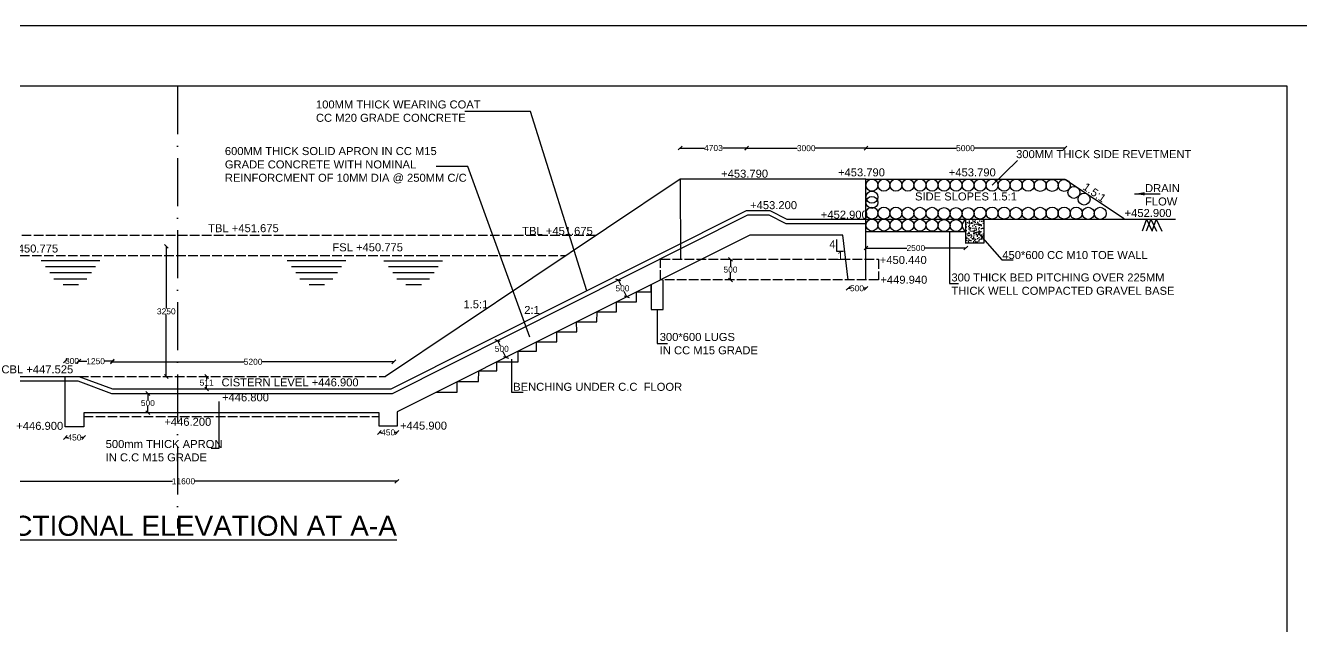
# Model space of a CAD drawing. Header units: millimetres. Extents: x 5124 to 3346086, y 2311 to 45968935.
# Drawn here: x 3281306 to 3313183, y 45953924 to 45968935 of the extents above; entities that cross this region are included whole.
import ezdxf

# ---------------------------------------------------------------- set-up
doc = ezdxf.new("R2010")
doc.units = ezdxf.units.MM
doc.header["$MEASUREMENT"] = 0
doc.linetypes.add('ACAD_ISO02W100', pattern=[15, 12, -3])
doc.linetypes.add('ACAD_ISO10W100', pattern=[18, 12, -3, 0, -3])
for name, color, linetype in [('DIMENSION', 7, 'Continuous'), ('DRAWING', 7, 'Continuous'), ('TEXT', 7, 'Continuous')]:
    doc.layers.add(name, color=color, linetype=linetype)
doc.styles.get("Standard").update_dxf_attribs({"font": 'arial.ttf', "height": 150})
doc.dimstyles.get("Standard").update_dxf_attribs({"dimtxt": 200, "dimasz": 110, "dimexe": 0.18, "dimexo": 0.0625, "dimgap": 0.09, "dimtad": 0, "dimtih": 1, "dimtoh": 1, "dimdec": 0, "dimzin": 0, "dimdsep": 46, "dimtxsty": 'Standard', "dimblk": 'OBLIQUE', "dimcen": 0.09, "dimse1": 1, "dimse2": 1, "dimadec": 0, "dimazin": 0, "dimtfac": 1, "dimtdec": 0, "dimtofl": 0, "dimtmove": 0, "dimatfit": 3, "dimfxl": 1, "dimtolj": 1, "dimtzin": 0, "dimarcsym": 0})

# ---------------------------------------------------------------- blocks, each defined once
blk = doc.blocks.new('_Oblique')
at = {"color": 0, "linetype": 'ByBlock', "lineweight": -2}
blk.add_line((-0.5, -0.5), (0.5, 0.5), dxfattribs=at)
blk = doc.blocks.new('*D35')
at = {"layer": 'Defpoints', "color": 0, "transparency": 16777216}
for p in [(3282298, 45960554), (3282298, 45960170), (3282637, 45960170)]:
    blk.add_point(p, dxfattribs=at)
at = {"layer": 'DIMENSION', "color": 0, "lineweight": -2, "transparency": 16777216}
for p, q in [((3282298, 45960554), (3282302, 45960554)), ((3282637, 45960554), (3282633, 45960554))]:
    blk.add_line(p, q, dxfattribs=at)
at = {"layer": 'DIMENSION', "color": 0, "lineweight": -2, "transparency": 16777216, "xscale": 95, "yscale": 95, "zscale": 95, "rotation": 180}
blk.add_blockref('_Oblique', (3282298, 45960554), dxfattribs=at)
at = {"layer": 'DIMENSION', "color": 0, "lineweight": -2, "transparency": 16777216, "xscale": 95, "yscale": 95, "zscale": 95}
blk.add_blockref('_Oblique', (3282637, 45960554), dxfattribs=at)
at = {"layer": 'DIMENSION', "color": 0, "transparency": 16777216, "insert": (3282468, 45960554), "char_height": 150, "attachment_point": 5}
blk.add_mtext('\\A1;300', dxfattribs=at)
blk = doc.blocks.new('*D36')
at = {"layer": 'Defpoints', "color": 0, "transparency": 16777216}
for p in [(3284362, 45959745), (3284362, 45959745), (3284362, 45959265)]:
    blk.add_point(p, dxfattribs=at)
at = {"layer": 'DIMENSION', "color": 0, "lineweight": -2, "transparency": 16777216}
for p, q in [((3284362, 45959745), (3284362, 45959582)), ((3284362, 45959265), (3284362, 45959428))]:
    blk.add_line(p, q, dxfattribs=at)
at = {"layer": 'DIMENSION', "color": 0, "lineweight": -2, "transparency": 16777216, "xscale": 95, "yscale": 95, "zscale": 95}
for p, rotation in [((3284362, 45959745), 90), ((3284362, 45959265), 270)]:
    blk.add_blockref('_Oblique', p, dxfattribs=dict(at, rotation=rotation))
at = {"layer": 'DIMENSION', "color": 0, "transparency": 16777216, "insert": (3284362, 45959505), "char_height": 150, "attachment_point": 5}
blk.add_mtext('\\A1;500', dxfattribs=at)
blk = doc.blocks.new('*D37')
at = {"layer": 'Defpoints', "color": 0, "transparency": 16777216}
for p in [(3285830, 45960170), (3285830, 45960170), (3285830, 45959858)]:
    blk.add_point(p, dxfattribs=at)
at = {"layer": 'DIMENSION', "color": 0, "lineweight": -2, "transparency": 16777216}
for p, q in [((3285830, 45960170), (3285830, 45960091)), ((3285830, 45959858), (3285830, 45959937))]:
    blk.add_line(p, q, dxfattribs=at)
at = {"layer": 'DIMENSION', "color": 0, "lineweight": -2, "transparency": 16777216, "xscale": 95, "yscale": 95, "zscale": 95}
for p, rotation in [((3285830, 45960170), 90), ((3285830, 45959858), 270)]:
    blk.add_blockref('_Oblique', p, dxfattribs=dict(at, rotation=rotation))
at = {"layer": 'DIMENSION', "color": 0, "transparency": 16777216, "insert": (3285830, 45960014), "char_height": 150, "attachment_point": 5}
blk.add_mtext('\\A1;511', dxfattribs=at)
blk = doc.blocks.new('*D38')
at = {"layer": 'Defpoints', "color": 0, "transparency": 16777216}
for p in [(3282298, 45958910), (3282759, 45958910), (3282759, 45958644)]:
    blk.add_point(p, dxfattribs=at)
at = {"layer": 'DIMENSION', "color": 0, "lineweight": -2, "transparency": 16777216}
for p, q in [((3282298, 45958644), (3282360, 45958644)), ((3282759, 45958644), (3282697, 45958644))]:
    blk.add_line(p, q, dxfattribs=at)
at = {"layer": 'DIMENSION', "color": 0, "lineweight": -2, "transparency": 16777216, "xscale": 95, "yscale": 95, "zscale": 95, "rotation": 180}
blk.add_blockref('_Oblique', (3282298, 45958644), dxfattribs=at)
at = {"layer": 'DIMENSION', "color": 0, "lineweight": -2, "transparency": 16777216, "xscale": 95, "yscale": 95, "zscale": 95}
blk.add_blockref('_Oblique', (3282759, 45958644), dxfattribs=at)
at = {"layer": 'DIMENSION', "color": 0, "transparency": 16777216, "insert": (3282528, 45958644), "char_height": 150, "attachment_point": 5}
blk.add_mtext('\\A1;450', dxfattribs=at)
blk = doc.blocks.new('*D39')
at = {"layer": 'Defpoints', "color": 0, "transparency": 16777216}
for p in [(3290144, 45958931), (3290587, 45958931), (3290587, 45958771)]:
    blk.add_point(p, dxfattribs=at)
at = {"layer": 'DIMENSION', "color": 0, "lineweight": -2, "transparency": 16777216}
for p, q in [((3290144, 45958771), (3290197, 45958771)), ((3290587, 45958771), (3290534, 45958771))]:
    blk.add_line(p, q, dxfattribs=at)
at = {"layer": 'DIMENSION', "color": 0, "lineweight": -2, "transparency": 16777216, "xscale": 95, "yscale": 95, "zscale": 95, "rotation": 180}
blk.add_blockref('_Oblique', (3290144, 45958771), dxfattribs=at)
at = {"layer": 'DIMENSION', "color": 0, "lineweight": -2, "transparency": 16777216, "xscale": 95, "yscale": 95, "zscale": 95}
blk.add_blockref('_Oblique', (3290587, 45958771), dxfattribs=at)
at = {"layer": 'DIMENSION', "color": 0, "transparency": 16777216, "insert": (3290366, 45958771), "char_height": 150, "attachment_point": 5}
blk.add_mtext('\\A1;450', dxfattribs=at)
blk = doc.blocks.new('*D40')
at = {"layer": 'Defpoints', "color": 0, "transparency": 16777216}
for p in [(3284598, 45963418), (3284823, 45963418), (3284597, 45960169)]:
    blk.add_point(p, dxfattribs=at)
at = {"layer": 'DIMENSION', "color": 0, "lineweight": -2, "transparency": 16777216}
for p, q in [((3284823, 45963418), (3284823, 45961870)), ((3284823, 45960169), (3284823, 45961717))]:
    blk.add_line(p, q, dxfattribs=at)
at = {"layer": 'DIMENSION', "color": 0, "lineweight": -2, "transparency": 16777216, "xscale": 95, "yscale": 95, "zscale": 95}
for p, rotation in [((3284823, 45963418), 90), ((3284823, 45960169), 270)]:
    blk.add_blockref('_Oblique', p, dxfattribs=dict(at, rotation=rotation))
at = {"layer": 'DIMENSION', "color": 0, "transparency": 16777216, "insert": (3284823, 45961794), "char_height": 150, "attachment_point": 5}
blk.add_mtext('\\A1;3250', dxfattribs=at)
blk = doc.blocks.new('*D41')
at = {"layer": 'Defpoints', "color": 0, "transparency": 16777216}
for p in [(3293100, 45961066), (3293141, 45961087), (3293351, 45960670)]:
    blk.add_point(p, dxfattribs=at)
at = {"layer": 'DIMENSION', "color": 0, "lineweight": -2, "transparency": 16777216}
for p, q in [((3293100, 45961066), (3293166, 45960935)), ((3293309, 45960649), (3293243, 45960781))]:
    blk.add_line(p, q, dxfattribs=at)
at = {"layer": 'DIMENSION', "color": 0, "lineweight": -2, "transparency": 16777216, "xscale": 95, "yscale": 95, "zscale": 95}
for p, rotation in [((3293100, 45961066), 116.6797155859303), ((3293309, 45960649), 296.6797155859302)]:
    blk.add_blockref('_Oblique', p, dxfattribs=dict(at, rotation=rotation))
at = {"layer": 'DIMENSION', "color": 0, "transparency": 16777216, "insert": (3293205, 45960858), "char_height": 150, "attachment_point": 5}
blk.add_mtext('\\A1;500', dxfattribs=at)
blk = doc.blocks.new('*D42')
at = {"layer": 'Defpoints', "color": 0, "transparency": 16777216}
for p in [(3296114, 45962581), (3296114, 45962581), (3296326, 45962159)]:
    blk.add_point(p, dxfattribs=at)
at = {"layer": 'DIMENSION', "color": 0, "lineweight": -2, "transparency": 16777216}
for p, q in [((3296114, 45962581), (3296182, 45962447)), ((3296326, 45962159), (3296259, 45962293))]:
    blk.add_line(p, q, dxfattribs=at)
at = {"layer": 'DIMENSION', "color": 0, "lineweight": -2, "transparency": 16777216, "xscale": 95, "yscale": 95, "zscale": 95}
for p, rotation in [((3296114, 45962581), 116.6797155860226), ((3296326, 45962159), 296.6797155860227)]:
    blk.add_blockref('_Oblique', p, dxfattribs=dict(at, rotation=rotation))
at = {"layer": 'DIMENSION', "color": 0, "transparency": 16777216, "insert": (3296220, 45962370), "char_height": 150, "attachment_point": 5}
blk.add_mtext('\\A1;500', dxfattribs=at)
blk = doc.blocks.new('*D43')
at = {"layer": 'Defpoints', "color": 0, "transparency": 16777216}
for p in [(3298918, 45963095), (3298918, 45963095), (3298918, 45962580)]:
    blk.add_point(p, dxfattribs=at)
at = {"layer": 'DIMENSION', "color": 0, "lineweight": -2, "transparency": 16777216}
for p, q in [((3298918, 45963095), (3298918, 45962914)), ((3298918, 45962580), (3298918, 45962761))]:
    blk.add_line(p, q, dxfattribs=at)
at = {"layer": 'DIMENSION', "color": 0, "lineweight": -2, "transparency": 16777216, "xscale": 95, "yscale": 95, "zscale": 95}
for p, rotation in [((3298918, 45963095), 90), ((3298918, 45962580), 270)]:
    blk.add_blockref('_Oblique', p, dxfattribs=dict(at, rotation=rotation))
at = {"layer": 'DIMENSION', "color": 0, "transparency": 16777216, "insert": (3298918, 45962838), "char_height": 150, "attachment_point": 5}
blk.add_mtext('\\A1;500', dxfattribs=at)
blk = doc.blocks.new('*D44')
at = {"layer": 'Defpoints', "color": 0, "transparency": 16777216}
for p in [(3301857, 45962580), (3302302, 45962580), (3302302, 45962372)]:
    blk.add_point(p, dxfattribs=at)
at = {"layer": 'DIMENSION', "color": 0, "lineweight": -2, "transparency": 16777216}
for p, q in [((3301857, 45962372), (3301914, 45962372)), ((3302302, 45962372), (3302245, 45962372))]:
    blk.add_line(p, q, dxfattribs=at)
at = {"layer": 'DIMENSION', "color": 0, "lineweight": -2, "transparency": 16777216, "xscale": 95, "yscale": 95, "zscale": 95, "rotation": 180}
blk.add_blockref('_Oblique', (3301857, 45962372), dxfattribs=at)
at = {"layer": 'DIMENSION', "color": 0, "lineweight": -2, "transparency": 16777216, "xscale": 95, "yscale": 95, "zscale": 95}
blk.add_blockref('_Oblique', (3302302, 45962372), dxfattribs=at)
at = {"layer": 'DIMENSION', "color": 0, "transparency": 16777216, "insert": (3302079, 45962372), "char_height": 150, "attachment_point": 5}
blk.add_mtext('\\A1;500', dxfattribs=at)
blk = doc.blocks.new('*D45')
at = {"layer": 'Defpoints', "color": 0, "transparency": 16777216}
for p in [(3307275, 45965871), (3302302, 45965097), (3307275, 45965097)]:
    blk.add_point(p, dxfattribs=at)
at = {"layer": 'DIMENSION', "color": 0, "lineweight": -2, "transparency": 16777216}
for p, q in [((3302302, 45965871), (3304565, 45965871)), ((3307275, 45965871), (3305012, 45965871))]:
    blk.add_line(p, q, dxfattribs=at)
at = {"layer": 'DIMENSION', "color": 0, "lineweight": -2, "transparency": 16777216, "xscale": 95, "yscale": 95, "zscale": 95, "rotation": 180}
blk.add_blockref('_Oblique', (3302302, 45965871), dxfattribs=at)
at = {"layer": 'DIMENSION', "color": 0, "lineweight": -2, "transparency": 16777216, "xscale": 95, "yscale": 95, "zscale": 95}
blk.add_blockref('_Oblique', (3307275, 45965871), dxfattribs=at)
at = {"layer": 'DIMENSION', "color": 0, "transparency": 16777216, "insert": (3304788, 45965871), "char_height": 150, "attachment_point": 5}
blk.add_mtext('\\A1;5000', dxfattribs=at)
blk = doc.blocks.new('*D46')
at = {"layer": 'Defpoints', "color": 0, "transparency": 16777216}
for p in [(3302302, 45963501), (3302302, 45963377), (3304797, 45963501)]:
    blk.add_point(p, dxfattribs=at)
at = {"layer": 'DIMENSION', "color": 0, "lineweight": -2, "transparency": 16777216}
for p, q in [((3302302, 45963377), (3303324, 45963377)), ((3304797, 45963377), (3303774, 45963377))]:
    blk.add_line(p, q, dxfattribs=at)
at = {"layer": 'DIMENSION', "color": 0, "lineweight": -2, "transparency": 16777216, "xscale": 95, "yscale": 95, "zscale": 95, "rotation": 180}
blk.add_blockref('_Oblique', (3302302, 45963377), dxfattribs=at)
at = {"layer": 'DIMENSION', "color": 0, "lineweight": -2, "transparency": 16777216, "xscale": 95, "yscale": 95, "zscale": 95}
blk.add_blockref('_Oblique', (3304797, 45963377), dxfattribs=at)
at = {"layer": 'DIMENSION', "color": 0, "transparency": 16777216, "insert": (3303549, 45963377), "char_height": 150, "attachment_point": 5}
blk.add_mtext('\\A1;2500', dxfattribs=at)
blk = doc.blocks.new('*D110')
at = {"layer": 'Defpoints', "color": 0, "transparency": 16777216}
for p in [(3302302, 45965871), (3302302, 45965097), (3299321, 45964319)]:
    blk.add_point(p, dxfattribs=at)
at = {"layer": 'DIMENSION', "color": 0, "lineweight": -2, "transparency": 16777216}
for p, q in [((3299321, 45965871), (3300588, 45965871)), ((3302302, 45965871), (3301035, 45965871))]:
    blk.add_line(p, q, dxfattribs=at)
at = {"layer": 'DIMENSION', "color": 0, "lineweight": -2, "transparency": 16777216, "xscale": 95, "yscale": 95, "zscale": 95, "rotation": 180}
blk.add_blockref('_Oblique', (3299321, 45965871), dxfattribs=at)
at = {"layer": 'DIMENSION', "color": 0, "lineweight": -2, "transparency": 16777216, "xscale": 95, "yscale": 95, "zscale": 95}
blk.add_blockref('_Oblique', (3302302, 45965871), dxfattribs=at)
at = {"layer": 'DIMENSION', "color": 0, "transparency": 16777216, "insert": (3300811, 45965871), "char_height": 150, "attachment_point": 5}
blk.add_mtext('\\A1;3000', dxfattribs=at)
blk = doc.blocks.new('*D111')
at = {"layer": 'Defpoints', "color": 0, "transparency": 16777216}
for p in [(3297662, 45965875), (3297662, 45965097), (3299321, 45964319)]:
    blk.add_point(p, dxfattribs=at)
at = {"layer": 'DIMENSION', "color": 0, "lineweight": -2, "transparency": 16777216}
for p, q in [((3297662, 45965875), (3298265, 45965875)), ((3299321, 45965875), (3298719, 45965875))]:
    blk.add_line(p, q, dxfattribs=at)
at = {"layer": 'DIMENSION', "color": 0, "lineweight": -2, "transparency": 16777216, "xscale": 95, "yscale": 95, "zscale": 95, "rotation": 180}
blk.add_blockref('_Oblique', (3297662, 45965875), dxfattribs=at)
at = {"layer": 'DIMENSION', "color": 0, "lineweight": -2, "transparency": 16777216, "xscale": 95, "yscale": 95, "zscale": 95}
blk.add_blockref('_Oblique', (3299321, 45965875), dxfattribs=at)
at = {"layer": 'DIMENSION', "color": 0, "transparency": 16777216, "insert": (3298492, 45965875), "char_height": 150, "attachment_point": 5}
blk.add_mtext('\\A1;4703', dxfattribs=at)
blk = doc.blocks.new('*D112')
at = {"layer": 'Defpoints', "color": 0, "transparency": 16777216}
for p in [(3283476, 45960550), (3282637, 45960170), (3283476, 45959858)]:
    blk.add_point(p, dxfattribs=at)
at = {"layer": 'DIMENSION', "color": 0, "lineweight": -2, "transparency": 16777216}
for p, q in [((3282637, 45960550), (3282840, 45960550)), ((3283476, 45960550), (3283273, 45960550))]:
    blk.add_line(p, q, dxfattribs=at)
at = {"layer": 'DIMENSION', "color": 0, "lineweight": -2, "transparency": 16777216, "xscale": 95, "yscale": 95, "zscale": 95, "rotation": 180}
blk.add_blockref('_Oblique', (3282637, 45960550), dxfattribs=at)
at = {"layer": 'DIMENSION', "color": 0, "lineweight": -2, "transparency": 16777216, "xscale": 95, "yscale": 95, "zscale": 95}
blk.add_blockref('_Oblique', (3283476, 45960550), dxfattribs=at)
at = {"layer": 'DIMENSION', "color": 0, "transparency": 16777216, "insert": (3283057, 45960550), "char_height": 150, "attachment_point": 5}
blk.add_mtext('\\A1;1250', dxfattribs=at)
blk = doc.blocks.new('*D113')
at = {"layer": 'Defpoints', "color": 0, "transparency": 16777216}
for p in [(3283476, 45960550), (3290507, 45960535), (3290507, 45959858)]:
    blk.add_point(p, dxfattribs=at)
at = {"layer": 'DIMENSION', "color": 0, "lineweight": -2, "transparency": 16777216}
for p, q in [((3283476, 45960535), (3286768, 45960535)), ((3290507, 45960535), (3287215, 45960535))]:
    blk.add_line(p, q, dxfattribs=at)
at = {"layer": 'DIMENSION', "color": 0, "lineweight": -2, "transparency": 16777216, "xscale": 95, "yscale": 95, "zscale": 95, "rotation": 180}
blk.add_blockref('_Oblique', (3283476, 45960535), dxfattribs=at)
at = {"layer": 'DIMENSION', "color": 0, "lineweight": -2, "transparency": 16777216, "xscale": 95, "yscale": 95, "zscale": 95}
blk.add_blockref('_Oblique', (3290507, 45960535), dxfattribs=at)
at = {"layer": 'DIMENSION', "color": 0, "transparency": 16777216, "insert": (3286992, 45960535), "char_height": 150, "attachment_point": 5}
blk.add_mtext('\\A1;5200', dxfattribs=at)
blk = doc.blocks.new('*D114')
at = {"layer": 'Defpoints', "color": 0, "transparency": 16777216}
for p in [(3279919, 45960058), (3290584, 45958931), (3290584, 45957550)]:
    blk.add_point(p, dxfattribs=at)
at = {"layer": 'DIMENSION', "color": 0, "lineweight": -2, "transparency": 16777216}
for p, q in [((3279919, 45957550), (3284977, 45957550)), ((3290584, 45957550), (3285527, 45957550))]:
    blk.add_line(p, q, dxfattribs=at)
at = {"layer": 'DIMENSION', "color": 0, "lineweight": -2, "transparency": 16777216, "xscale": 95, "yscale": 95, "zscale": 95, "rotation": 180}
blk.add_blockref('_Oblique', (3279919, 45957550), dxfattribs=at)
at = {"layer": 'DIMENSION', "color": 0, "lineweight": -2, "transparency": 16777216, "xscale": 95, "yscale": 95, "zscale": 95}
blk.add_blockref('_Oblique', (3290584, 45957550), dxfattribs=at)
at = {"layer": 'DIMENSION', "color": 0, "transparency": 16777216, "insert": (3285252, 45957550), "char_height": 150, "attachment_point": 5}
blk.add_mtext('\\A1;11600', dxfattribs=at)

msp = doc.modelspace()

# ---------------------------------------------------------------- hatches: boundary and pattern name
at = {"layer": 'TEXT'}
h = msp.add_hatch(dxfattribs=at)
h.set_pattern_fill('AR-CONC', color=256, scale=25, style=0)
h.set_pattern_definition([(50, (0, 0), (179.31504565, -15.68803375), [18.75, -206.25]), (355, (0, 0), (-34.6878334, 188.0480334), [15, -165]), (100.4514, (14.94, -1.3), (144.6273454, 172.3598855), [15.9350475, -175.285528]), (46.1842, (0, 50), (266.8102622, -41.3797536), [28.125, -309.375]), (96.6356, (22.23, 46.55), (233.6656764, 243.5294677), [23.902572, -262.92825]), (351.1842, (0, 50), (233.6654863, 243.5296502), [22.5, -247.5]), (21, (25, 37.5), (149.22676303, -100.65472267), [18.75, -206.25]), (326, (25, 37.5), (60.828833, 181.28751126), [15, -165]), (71.4514, (37.44, 29.11), (210.05565715, 80.6326242), [15.9350475, -175.285528]), (37.5, (0, 0), (3.03996383, 83.22346346), [0, -163, 0, -167.5, 0, -165.625]), (7.5, (0, 0), (65.76738436, 98.60292797), [0, -95.5, 0, -159.25, 0, -63.125]), (327.5, (-55.75, 0), (133.45560904, -5.63871793), [0, -62.5, 0, -195, 0, -258.75]), (317.5, (-80.75, 0), (145.79654234, 25.02624558), [0, -81.25, 0, -129.5, 0, -183.75])])
h.paths.add_polyline_path([(3305245.2, 45964099.4), (3304910.9, 45964099.4, -0.1968985), (3304797.1, 45964099), (3304797.1, 45963501.2), (3305245.2, 45963501.2)])

# ---------------------------------------------------------------- linework, layer by layer
at = {"layer": 'Defpoints'}
msp.add_lwpolyline([(3301567.3, 45963586.5), (3301567.3, 45963302.6), (3301743.3, 45963302.6)], dxfattribs=at)
at = {"layer": 'DIMENSION'}
msp.add_lwpolyline([(3312823.9, 45953181.5), (3312823.9, 45967422.7), (3264670.7, 45967422.7), (3264670.7, 45953189.9)], dxfattribs=at)
at = {"layer": 'DRAWING'}
for points in [[(3264109.7, 45968935), (3345870.9, 45968935), (3345870.9, 45924009.6), (3264109.7, 45924009.6)], [(3304797.1, 45964099.4), (3305245.2, 45964099.4), (3305245.2, 45963501.2), (3304797.1, 45963501.2)]]:
    msp.add_lwpolyline(points, close=True, dxfattribs=at)
at = {"layer": 'DRAWING', "linetype": 'ACAD_ISO10W100', "ltscale": 100}
for points in [[(3285102.6, 45967422.7), (3285102.6, 45957493.1)], [(3285102.6, 45967422.7), (3285102.6, 45956374.5)]]:
    msp.add_lwpolyline(points, dxfattribs=at)
at = {"layer": 'DRAWING'}
for points in [[(3297662.2, 45965096.6), (3290298, 45960170)], [(3302301.6, 45965096.6), (3297662.2, 45965096.6), (3297669.1, 45963095.1)], [(3302301.6, 45962587.5), (3302301.6, 45965096.6), (3307275.2, 45965096.6), (3308755.3, 45964113)], [(3274877.6, 45963587.4), (3279953.5, 45960170), (3282637, 45960170), (3283476.2, 45959857.9), (3290444.1, 45959857.9), (3299321.1, 45964318.6), (3299900.6, 45964318.6), (3300326.6, 45964099.4), (3302300.9, 45964099.4)], [(3274676.2, 45963587.4), (3279919.2, 45960057.6), (3282616.7, 45960057.6), (3283456, 45959745.4), (3290470.8, 45959745.4), (3299347.8, 45964206.1), (3299873.4, 45964206.1), (3300299.4, 45963986.9), (3302300.9, 45963986.9)], [(3302300.9, 45964099.4), (3310037.7, 45964099.4)], [(3302301.6, 45963791.4), (3304797.1, 45963791.4), (3304797.1, 45964099.4)], [(3309314.9, 45964099.4), (3309200, 45963801.2)], [(3309418.5, 45964099.4), (3309303.7, 45963801.2)], [(3309314.9, 45964099.4), (3309455.9, 45963800.9)], [(3309418.5, 45964099.4), (3309559.5, 45963800.9)], [(3309556.8, 45964099.4), (3309442, 45963801.2)], [(3309556.8, 45964099.4), (3309697.8, 45963800.9)], [(3301857.3, 45962580.5), (3301727.6, 45963699.6), (3299404.7, 45963699.6), (3290587.4, 45959287.2), (3290587.4, 45958931.2), (3290144.3, 45958931.2), (3290144.3, 45959264.9), (3282758.9, 45959264.9), (3282758.9, 45958909.9), (3282298.1, 45958909.9), (3282298.1, 45960170)], [(3281694.2, 45963062.6), (3283161.3, 45963062.6)], [(3287840, 45963061.8), (3289307.1, 45963061.8)], [(3290258.9, 45963061.5), (3291726.1, 45963061.5)], [(3281807.4, 45962914.2), (3283053.5, 45962914.2)], [(3281917.2, 45962764.6), (3282951.6, 45962764.6)], [(3287953.2, 45962913.4), (3289199.3, 45962913.4)], [(3288063, 45962763.8), (3289097.4, 45962763.8)], [(3290372.2, 45962913), (3291618.2, 45962913)], [(3290482, 45962763.4), (3291516.4, 45962763.4)], [(3282015.1, 45962611), (3282835.8, 45962611)], [(3282245.9, 45962466.8), (3282632, 45962466.8)], [(3288160.9, 45962610.2), (3288981.6, 45962610.2)], [(3288391.7, 45962466), (3288777.8, 45962466)], [(3290579.8, 45962609.9), (3291400.6, 45962609.9)], [(3290810.7, 45962465.7), (3291196.7, 45962465.7)], [(3293611.5, 45960800.5), (3294074.6, 45960800.5), (3294074.4, 45961032.2), (3294580.6, 45961032.2), (3294578.9, 45961284.6), (3295075.9, 45961284.6), (3295072.3, 45961531.6), (3295578, 45961531.6), (3295584.2, 45961787.7), (3296074.1, 45961787.7), (3296073.5, 45962032.6), (3296573.5, 45962032.6), (3296571.2, 45962281.6), (3296937.2, 45962281.6), (3296937.5, 45962465), (3296937.5, 45961840.4), (3297238.7, 45961840.4), (3297238.7, 45962580.5)], [(3293077.6, 45960533.3), (3293611.3, 45960533.3), (3293611.5, 45960800.5)], [(3292626.9, 45960307.8), (3293079.4, 45960307.8), (3293077.6, 45960533.3)], [(3292093, 45960040.7), (3292626.8, 45960040.7), (3292626.9, 45960307.8)], [(3291559.1, 45959773.5), (3292092.8, 45959773.5), (3292093, 45960040.7)]]:
    msp.add_lwpolyline(points, dxfattribs=at)
at = {"layer": 'DRAWING', "linetype": 'ACAD_ISO02W100', "ltscale": 20}
for points in [[(3273710.9, 45963699.6), (3295570, 45963696.9)], [(3275468.3, 45963189.6), (3294807.7, 45963187)], [(3297168.4, 45963095.1), (3302616.4, 45963095.1), (3302616.4, 45962580.5), (3297168.4, 45962580.5)], [(3297168.4, 45962580.5), (3297168.4, 45963095.1)], [(3282637, 45960170), (3290298, 45960170)], [(3282758.9, 45959165.3), (3290144.3, 45959165.3)]]:
    msp.add_lwpolyline(points, dxfattribs=at)
at = {"layer": 'DRAWING'}
for centre in [(3302451.7, 45964947.4), (3302752, 45964947.4), (3303052.2, 45964947.4), (3303352.5, 45964947.4), (3303652.7, 45964947.4), (3303953, 45964947.4), (3304253.2, 45964947.4), (3304553.5, 45964947.4), (3304853.7, 45964947.4), (3305153.9, 45964947.4), (3305454.2, 45964947.4), (3305754.4, 45964947.4), (3306054.7, 45964947.4), (3306354.9, 45964947.4), (3306655, 45964940.1), (3306955.2, 45964940.1), (3307255.5, 45964940.1), (3307498.5, 45964768.1), (3302451.7, 45964647.2), (3302451.7, 45964517.5), (3307750.5, 45964600.6), (3302451.7, 45964249.5), (3302752, 45964249.5), (3303052.2, 45964249.5), (3303352.4, 45964243.8), (3303652.6, 45964243.8), (3303952.9, 45964243.8), (3304253, 45964238.1), (3304553.2, 45964238.1), (3304853.5, 45964238.1), (3305153.6, 45964249.5), (3305453.9, 45964249.5), (3305754.1, 45964249.5), (3306054.3, 45964243.8), (3306354.5, 45964243.8), (3306654.7, 45964243.8), (3306954.9, 45964249.5), (3307255.1, 45964249.5), (3307555.4, 45964249.5), (3307855.5, 45964243.8), (3308155.8, 45964243.8), (3302451.7, 45963950.4), (3302752, 45963950.4), (3303052.2, 45963950.4), (3303352.4, 45963944.7), (3303652.6, 45963944.7), (3303952.9, 45963944.7), (3304253, 45963939), (3304553.2, 45963939)]:
    msp.add_circle(centre, 150.1, dxfattribs=at)
msp.add_arc((3304853.5, 45963939), 150.1, 112.07965, 247.92035, dxfattribs=at)

# ---------------------------------------------------------------- texts
at = {"layer": 'TEXT', "color": 7}
msp.add_text('%%USECTIONAL ELEVATION AT A-A', height=501.297, dxfattribs=at).set_placement((3280040, 45956188.9))
at = {"layer": 'TEXT', "char_height": 200, "attachment_point": 1}
for s, insert, width in [('100MM THICK WEARING COAT CC M20 GRADE CONCRETE', (3288562, 45967063.5), 4268.583), ('600MM THICK SOLID APRON IN CC M15 GRADE CONCRETE WITH NOMINAL REINFORCMENT OF 10MM DIA @ 250MM C/C', (3286285.9, 45965899.1), 6318.671), ('300MM THICK SIDE REVETMENT  ', (3306054.1, 45965822.4), 4921.815), (' +453.790', (3298606.3, 45965334.5), 1904.27), (' +453.790', (3301526.4, 45965367), 1904.27), (' +453.790', (3304295, 45965367), 1904.27), ('DRAIN \\PFLOW', (3309275.1, 45964973.2), 4921.815), (' +453.200', (3299330.2, 45964548.4), 1239.381), ('SIDE SLOPES 1.5:1', (3303528.2, 45964765.6), 2497.634), (' +452.900', (3301097.7, 45964311), 1239.381), ('+452.900', (3308764.4, 45964352.7), 2497.634), ('TBL +451.675', (3285868.7, 45963972.8), 1904.27), ('TBL +451.675', (3293715.3, 45963904.2), 1904.27), ('FSL +450.775', (3280357.9, 45963465), 1904.27), ('FSL +450.775', (3288972, 45963495.5), 1904.27), (' 4', (3301309.7, 45963572.6), 1904.27), ('1', (3301581.8, 45963280.3), 1904.27), ('450*600 CC M10 TOE WALL', (3305709.1, 45963302.3), 3985.749), (' +450.440', (3302570.3, 45963179.5), 1904.27), (' +449.940', (3302584.2, 45962685.7), 1904.27), ('300 THICK BED PITCHING OVER 225MM THICK WELL COMPACTED GRAVEL BASE', (3304438, 45962742.4), 5560.663), ('1.5:1', (3292247.1, 45962072), 572.123), ('2:1', (3293764.7, 45961930.5), 572.123), ('300*600 LUGS\\PIN CC M15 GRADE', (3297150.7, 45961256), 2439.926), ('CBL +447.525', (3280703.9, 45960446.8), 1904.27), ('CISTERN LEVEL +446.900', (3286203.2, 45960121.8), 3413.187), ('BENCHING UNDER C.C  FLOOR', (3293489.6, 45960010.6), 4220.827), (' +446.800', (3286136.4, 45959748.9), 1904.27), (' +446.200', (3284695.9, 45959136.7), 1904.27), (' +446.900', (3280996.6, 45959035.7), 1904.27), (' +445.900', (3290584.4, 45959041.1), 1904.27), ('500mm THICK APRON IN C.C M15 GRADE', (3283307.7, 45958581.9), 3088.355)]:
    msp.add_mtext(s, dxfattribs=dict(at, insert=insert, width=width))
at = {"layer": 'TEXT', "insert": (3307814.4, 45965023.1), "char_height": 200, "width": 572.123, "attachment_point": 1, "rotation": 325.29158}
msp.add_mtext('1.5:1', dxfattribs=at)

# ---------------------------------------------------------------- dimensions: what is measured, and where the dimension line sits
at = {"layer": 'DIMENSION'}
for base, p1, p2, text, override, picture, middle in [((3297662.2, 45965875.2), (3299321.1, 45964318.6), (3297662.2, 45965096.6), '4703', {"dimtxt": 150, "dimasz": 95, "dimarcsym": 1}, '*D111', (3298491.7, 45965875.2)), ((3302301.6, 45965870.7), (3299321.1, 45964318.6), (3302301.6, 45965096.6), '3000', {"dimtxt": 150, "dimasz": 95, "dimarcsym": 1}, '*D110', (3300811.4, 45965870.7)), ((3307275.2, 45965870.7), (3302301.6, 45965096.6), (3307275.2, 45965096.6), '5000', {"dimtxt": 150, "dimasz": 95, "dimarcsym": 1}, '*D45', (3304788.4, 45965870.7)), ((3302301.6, 45963377.5), (3304797.1, 45963501.2), (3302301.6, 45963501.2), '2500', {"dimtxt": 150, "dimasz": 95, "dimarcsym": 1}, '*D46', (3303549.3, 45963377.5)), ((3302301.6, 45962371.7), (3301857.3, 45962580.5), (3302301.6, 45962580.5), '500', {"dimtxt": 150, "dimasz": 95, "dimarcsym": 1}, '*D44', (3302079.4, 45962371.7)), ((3282298.1, 45960553.7), (3282637, 45960170), (3282298.1, 45960170), '300', {"dimasz": 95, "dimarcsym": 1}, '*D35', (3282467.5, 45960553.7)), ((3283476.2, 45960549.7), (3282637, 45960170), (3283476.2, 45959857.9), '1250', {"dimtxt": 150, "dimasz": 95, "dimarcsym": 1}, '*D112', (3283056.6, 45960549.7)), ((3290506.9, 45960535.2), (3283476.2, 45960549.7), (3290506.9, 45959857.9), '5200', {"dimtxt": 150, "dimasz": 95, "dimarcsym": 1}, '*D113', (3286991.6, 45960535.2)), ((3290584.4, 45957549.9), (3279919.2, 45960057.6), (3290584.4, 45958931.2), '11600', {"dimtxt": 150, "dimasz": 95, "dimarcsym": 1}, '*D114', (3285251.8, 45957549.9)), ((3282758.9, 45958644.4), (3282298.1, 45958909.9), (3282758.9, 45958909.9), '450', {"dimasz": 95, "dimarcsym": 1}, '*D38', (3282528.5, 45958644.4)), ((3290587.4, 45958770.7), (3290144.3, 45958931.2), (3290587.4, 45958931.2), '450', {"dimasz": 95, "dimarcsym": 1}, '*D39', (3290365.9, 45958770.7))]:
    dim = msp.add_linear_dim(base=base, p1=p1, p2=p2, text=text, dimstyle='Standard', override=override, dxfattribs=at)
    dim.commit()
    dim.dimension.update_dxf_attribs({"geometry": picture, "text_midpoint": middle})
for base, p1, p2, text, override, picture, middle in [((3284823.3, 45963417.8), (3284597.1, 45960169.5), (3284597.6, 45963417.8), '3250', {"dimtxt": 300, "dimasz": 95, "dimarcsym": 1}, '*D40', (3284823.3, 45961793.7)), ((3298918.3, 45963095.1), (3298918.3, 45962580.5), (3298918.3, 45963095.1), '500', {"dimtxt": 150, "dimasz": 95, "dimarcsym": 1}, '*D43', (3298918.3, 45962837.8)), ((3285829.7, 45960170), (3285829.7, 45959857.9), (3285829.7, 45960170), '511', {"dimasz": 95, "dimarcsym": 1}, '*D37', (3285829.7, 45960013.9)), ((3284362.2, 45959745.4), (3284362.2, 45959264.9), (3284362.2, 45959745.4), '500', {"dimasz": 95, "dimarcsym": 1}, '*D36', (3284362.2, 45959505.1))]:
    dim = msp.add_linear_dim(base=base, p1=p1, p2=p2, angle=90, text=text, dimstyle='Standard', override=override, dxfattribs=at)
    dim.commit()
    dim.dimension.update_dxf_attribs({"geometry": picture, "text_midpoint": middle})
for p1, p2, distance, picture, middle in [((3296326.2, 45962159), (3296114, 45962581.1), 0, '*D42', (3296220.1, 45962370.1)), ((3293350.5, 45960670), (3293140.9, 45961087.1), 46.1, '*D41', (3293204.5, 45960857.8))]:
    dim = msp.add_aligned_dim(p1=p1, p2=p2, distance=distance, text='500', dimstyle='Standard', override={"dimtxt": 150, "dimasz": 95, "dimarcsym": 1}, dxfattribs=at)
    dim.commit()
    dim.dimension.update_dxf_attribs({"geometry": picture, "text_midpoint": middle})

# ---------------------------------------------------------------- leaders
msp.add_leader([(3309015.6, 45964731.8), (3309656, 45964731.8)], dimstyle='Standard', override={"dimtxt": 150, "dimasz": 250, "dimgap": 0.09, "dimtad": 0, "dimarcsym": 1}, dxfattribs=at)
at = {"layer": 'TEXT'}
for points in [[(3295328.3, 45962312.2), (3293922.6, 45966789.7), (3292284.9, 45966789.7)], [(3305454.2, 45964947.4), (3306086.9, 45965562)], [(3293902.1, 45961148.6), (3292354.8, 45965417.3), (3291562.6, 45965417.3)], [(3304393.5, 45963791.4), (3304393.5, 45962489.8), (3304612.4, 45962489.8)], [(3305092.3, 45963774.3), (3305700.5, 45963082.8), (3305978.7, 45963082.8)], [(3297088.1, 45961840.4), (3297088.1, 45960996.3), (3297346.3, 45960996.3)], [(3293445.9, 45960597.1), (3293445.9, 45959773.4), (3293737.9, 45959773.4)], [(3286136.4, 45959544.7), (3286136.4, 45958366), (3285946.3, 45958366)]]:
    msp.add_leader(points, dimstyle='Standard', override={"dimtxt": 150, "dimasz": 95, "dimgap": 0.09, "dimtad": 0, "dimarcsym": 1}, dxfattribs=at)

doc.saveas('drawing.dxf')
